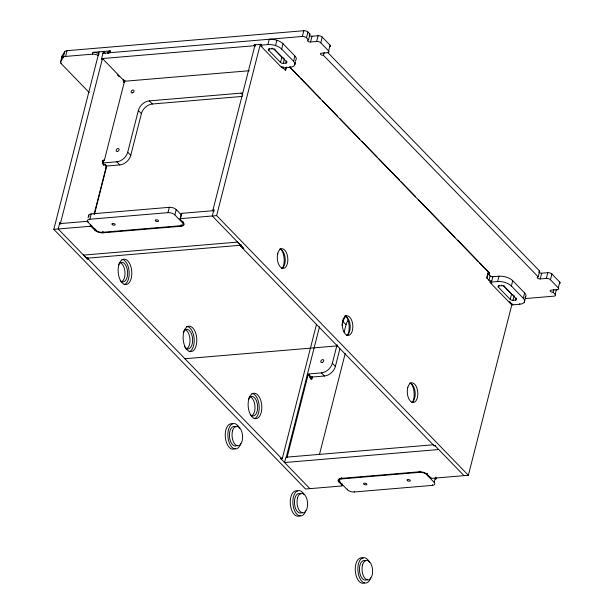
<?xml version="1.0" encoding="UTF-8"?>
<svg xmlns="http://www.w3.org/2000/svg" width="614" height="614" viewBox="0 0 614 614"><rect width="100%" height="100%" fill="white"/><g stroke="black" fill="none" stroke-linecap="round" stroke-linejoin="round"><path stroke-width="0.92" d="M89.207 92.53L61.185 63.626A5.165 2.387 14.3 0 1 60.671 61.669L62.137 55.92L64.716 51.706A5.165 2.387 14.3 0 1 67.049 50.686L303.815 30.715A3.101 1.428 14.3 0 1 307.944 32.058L309.97 34.154L308.504 39.895A2.065 0.952 14.3 0 0 307.775 41.092A2.065 0.952 14.3 0 0 310.531 41.99L316.624 41.476A3.101 1.428 14.3 0 1 320.761 42.819L328.613 50.924A3.101 1.428 14.3 0 1 327.515 52.712L321.421 53.218A2.065 0.952 14.3 0 0 320.692 54.416A2.065 0.952 14.3 0 0 323.448 55.314L538.202 276.853A2.065 0.952 14.3 0 0 537.473 278.042A2.065 0.952 14.3 0 0 540.228 278.94L546.322 278.426A3.101 1.428 14.3 0 1 550.451 279.777L558.303 287.874A3.101 1.428 14.3 0 1 557.213 289.662L551.119 290.176A2.065 0.952 14.3 0 0 550.39 291.366A2.065 0.952 14.3 0 0 553.145 292.264L555.171 294.352A3.101 1.428 14.3 0 1 554.074 296.14L525.5 298.55M61.185 63.626L61.369 62.904M60.671 61.669L63.25 57.455L64.716 51.706M63.25 57.455A5.165 2.387 14.3 0 1 65.583 56.427L67.049 50.686M65.583 56.427L92.514 54.162L92.967 52.382L110.382 50.916L109.929 52.689A5.165 2.387 14.3 0 0 107.957 53.318M342.512 484.039L342.167 485.367A1.036 0.476 14.3 0 1 341.806 485.966L305.549 489.02L53.825 229.337L99.061 51.868M102.239 161.114A2.065 1.098 85.2 0 1 102.431 160.975L104.127 160.492A1.036 0.553 85.2 0 0 104.434 160.016L124.281 82.146A1.036 0.553 85.2 0 0 124.005 80.733L102.983 59.051A1.036 0.553 85.2 0 0 102.246 59.412L60.633 222.69L59.765 222.759L58.176 228.976L87.303 259.016L88.17 258.947L281.649 458.535A1.036 0.553 85.2 0 0 282.386 458.174L316.509 324.307M102.246 59.412L101.379 59.489L103.413 51.499L105.408 53.564M88.078 217.824L88.754 215.161M123.36 79.92L123.13 80.81L124.005 80.733M104.649 164.851L102.83 162.963L103.536 160.185M182.703 221.731L182.442 222.728A5.165 2.387 14.3 0 1 180.623 225.714L102.507 232.299A5.165 2.387 14.3 0 1 95.623 230.058L88.025 222.214L88.193 221.554M123.429 80.994A1.289 0.599 14.3 0 0 124.726 81.209L124.98 80.35M88.025 222.214A5.165 2.387 14.3 0 1 89.844 219.236L91.202 213.91L169.318 207.325A5.165 2.387 14.3 0 1 176.203 209.574L181.429 214.961M53.825 229.337L90.081 226.282L90.534 224.509M94.142 214.194L106.46 165.88M94.456 214.225L106.514 166.916A1.036 0.553 85.2 0 0 106.23 165.504L105.339 164.59A1.036 0.553 85.2 0 0 104.917 164.475L103.428 164.859M183.486 221.992L183.317 222.659A6.194 2.863 14.3 0 1 181.13 226.236L103.014 232.821A6.194 2.863 14.3 0 1 94.748 230.127L91.455 226.735L91.793 225.399M94.748 230.127L95.086 228.799M95.623 230.058L95.792 229.39M102.507 232.299L102.676 231.631M103.014 232.821L103.267 231.823M102.83 162.963L116.76 161.789A10.323 7.322 -44.1 0 0 127.727 152.188L138.357 110.482A10.323 7.322 -44.1 0 1 149.325 100.873L240.995 93.136A10.323 7.322 -44.1 0 1 242.538 93.151M105.869 166.102L119.799 164.928A10.323 7.322 -44.1 0 0 130.767 155.319L141.397 113.613A10.323 7.322 -44.1 0 1 152.364 104.004L242.123 96.436M89.844 219.236L167.96 212.651L169.318 207.325M182.442 222.728L174.852 214.892L176.203 209.574M183.317 222.659L180.025 219.259L181.383 213.941A1.036 0.476 14.3 0 1 181.744 213.342L213.649 210.648M180.025 219.259A1.036 0.476 14.3 0 1 180.386 218.668L181.744 213.342M180.623 225.714L180.792 225.046M181.13 226.236L181.468 224.901M101.602 58.599L253.973 45.751L254.204 44.86L261.165 44.277L260.942 45.16A1.036 0.476 14.3 0 0 260.574 45.758L281.596 67.44A1.036 0.476 14.3 0 0 282.97 67.893L289.938 67.302A10.323 4.766 14.3 0 0 293.584 61.346L294.935 56.02L283.039 43.74A10.323 4.766 14.3 0 0 269.262 39.25L267.904 44.576L260.942 45.16M213.235 211.193A1.036 0.553 85.2 0 1 213.004 209.834L255.071 44.791M213.004 209.834L213.872 209.765L212.291 215.974L243.804 248.486M512.022 304.03L468.367 475.29L216.642 215.606L260.298 44.346M260.574 45.758L260.804 44.876A1.036 0.476 14.3 0 1 261.165 44.277M286.784 61.27L286.615 61.93A2.065 0.952 14.3 0 1 285.886 63.127L283.277 63.342A2.065 0.952 14.3 0 1 280.521 62.444L268.617 50.171L268.955 48.836M268.617 50.171A2.065 0.952 14.3 0 1 269.346 48.974L269.515 48.314M269.346 48.974L271.956 48.759L272.125 48.092M275.548 45.589L276.906 40.263M286.615 61.93L274.711 49.657L274.88 48.99M293.584 61.346L281.68 49.066L283.039 43.74M280.521 62.444L281.88 57.125L273.944 48.936M281.596 67.44L281.826 66.558M283.277 63.342L284.459 58.683M282.97 67.893L283.2 67.003M285.886 63.127L286.393 61.131M285.364 70.211L286.047 67.548M286.523 66.926L285.617 70.472L282.286 67.033M289.938 67.302L290.107 66.642M294.927 64.378L295.603 61.722M102.96 53.28L302.349 36.464L303.815 30.715M308.504 39.895L306.478 37.807L307.944 32.058M310.531 41.99L311.996 36.241L318.09 35.727A3.101 1.428 14.3 0 1 322.227 37.078L330.071 45.175A3.101 1.428 14.3 0 1 330.01 46.687M316.624 41.476L318.09 35.727M320.761 42.819L322.227 37.078M323.448 55.314L324.184 52.436M328.613 50.924L330.071 45.175M286.523 457.737A1.036 0.553 85.2 0 1 286.416 456.578L307.223 374.947A1.036 0.553 85.2 0 1 307.959 374.578L308.827 374.502L309.717 375.423A1.036 0.553 85.2 0 1 310.009 376.052L310.323 377.633A2.065 1.098 85.2 0 0 311.735 379.122A2.065 1.098 85.2 0 0 312.419 376.697M319.503 326.771L307.453 374.056L321.383 372.882A10.323 7.322 -44.1 0 0 332.351 363.273L337.078 344.738M287.298 457.392A1.036 0.553 85.2 0 1 287.291 456.509L308.098 374.87A1.036 0.553 85.2 0 1 308.827 374.502M342.036 325.274L342.98 321.567A10.323 7.322 -44.1 0 1 346.357 315.811M310.492 377.188L324.422 376.014A10.323 7.322 -44.1 0 0 335.39 366.404L339.88 348.798M344.132 332.12L346.02 324.706A10.323 7.322 -44.1 0 1 348.031 320.546M319.457 454.537L345.229 353.418M342.167 485.367L338.882 481.975L339.22 480.639M339.304 480.309L339.726 478.644M435.272 478.083L434.175 482.412A5.165 2.387 14.3 0 1 432.348 485.39L354.232 491.983A5.165 2.387 14.3 0 1 347.347 489.734L339.749 481.898L339.918 481.23M338.882 481.975A6.194 2.863 14.3 0 1 341.062 478.398L341.231 477.73M339.749 481.898A5.165 2.387 14.3 0 1 341.568 478.92L341.821 477.922M347.347 489.734L347.516 489.074M354.232 491.983L354.401 491.315M341.062 478.398L419.185 471.805L419.354 471.145M341.568 478.92L419.692 472.327L419.945 471.329M434.175 482.412L426.576 474.576L426.914 473.248M468.367 475.29L432.118 478.344A1.036 0.476 14.3 0 1 430.736 477.899L427.444 474.499L427.613 473.839M430.736 477.899L430.905 477.231M432.348 485.39L432.525 484.73M486.948 278.165L488.422 272.816A3.101 1.428 14.3 0 0 489.604 272.439M488.084 273.729L490.11 275.824L488.974 280.26A2.065 0.952 14.3 0 0 491.73 281.158L492.865 276.722L498.959 276.208A10.323 4.766 14.3 0 1 512.728 280.698L524.632 292.978A10.323 4.766 14.3 0 1 524.985 297.637M524.632 292.978L523.274 298.297A10.323 4.766 14.3 0 1 519.636 304.26L512.667 304.843A1.036 0.476 14.3 0 1 511.293 304.398L490.271 282.709L490.494 281.826A1.036 0.476 14.3 0 1 490.862 281.227L491.73 281.158M490.271 282.709A1.036 0.476 14.3 0 1 490.632 282.118L490.862 281.227M490.632 282.118L497.601 281.527L498.959 276.208M516.481 298.22L516.313 298.888A2.065 0.952 14.3 0 1 515.583 300.077L512.966 300.3A2.065 0.952 14.3 0 1 510.211 299.402L498.315 287.122L498.652 285.786M498.315 287.122A2.065 0.952 14.3 0 1 499.044 285.932L499.213 285.264M499.044 285.932L501.653 285.71L501.822 285.042M516.313 298.888L504.409 286.608L504.578 285.94M523.274 298.297L511.37 286.017L512.728 280.698M510.211 299.402L511.569 294.075L503.634 285.886M511.293 304.398L511.516 303.508M512.966 300.3L514.156 295.641M512.667 304.843L512.897 303.961M515.583 300.077L516.09 298.082M519.636 304.26L519.805 303.592M524.31 302.211L525.661 296.884M538.202 276.853L539.668 271.104L327.584 52.32M540.228 278.94L541.694 273.192L547.788 272.677A3.101 1.428 14.3 0 1 551.917 274.028L559.768 282.125A3.101 1.428 14.3 0 1 559.707 283.637M546.322 278.426L547.788 272.677M550.451 279.777L551.917 274.028M553.145 292.264L553.874 289.394M555.171 294.352L556.422 289.432M558.303 287.874L559.768 282.125M102.845 160.768L104.127 160.492M103.336 164.951L104.917 164.475M102.983 59.051L102.108 59.121A1.036 0.553 85.2 0 0 101.379 59.489M124.749 81.24L249.368 70.725M123.414 82.215L124.281 82.146M104.434 160.016L103.559 160.093A1.036 0.553 85.2 0 1 103.459 160.354M105.339 164.59L104.472 164.659A1.036 0.553 85.2 0 0 104.05 164.552M105.362 165.58L106.23 165.504M105.639 166.993L106.514 166.916M59.535 223.649L87.687 221.278M180.386 218.668L216.642 215.606M83.504 255.102L237.618 242.1M240.258 244.679A1.036 0.553 85.2 0 0 240.542 246.091L241.409 246.022A1.036 0.553 85.2 0 1 241.118 244.694M184.914 358.737L337.286 345.889M307.223 374.947L308.098 374.87M308.85 375.499L309.717 375.423M309.249 376.113L310.009 376.052M309.563 377.694L310.323 377.633M286.416 456.578L287.291 456.509M433.392 444.766L285.94 457.207L284.581 462.526L438.695 449.532M282.386 458.174L281.511 458.244A1.036 0.553 85.2 0 1 280.782 458.612L309.901 488.652M280.782 458.612L281.649 458.535M240.542 246.091L434.021 445.687L434.896 445.611A1.036 0.553 85.2 0 0 435.602 445.327M289.869 67.01L299.187 76.627M300.522 78.001L320.493 98.608M322.496 100.665L337.807 116.46M339.803 118.525L359.781 139.132M361.776 141.189L377.088 156.992M379.084 159.049L399.729 180.339M401.057 181.713L415.709 196.825M418.372 199.573L439.01 220.863M440.345 222.237L454.989 237.349M457.653 240.097L478.291 261.395M479.626 262.769L488.284 271.695L486.695 277.904L491.814 283.177M289.67 67.103L489.066 272.8A3.101 1.428 14.3 0 1 487.969 274.588M260.804 44.876L262.117 46.227M509.543 301.474L510.863 302.832M240.995 93.136L242.814 95.024M149.325 100.873L152.364 104.004M117.259 74.755L119.216 76.773M138.357 110.482L141.397 113.613M342.98 321.567L346.02 324.706M434.896 445.611L464.015 475.658M237.395 242.116L240.435 245.255L86.758 258.218L83.719 255.079M241.195 246.037L243.581 248.501M127.727 152.188L130.767 155.319M332.351 363.273L335.39 366.404M116.76 161.789L119.799 164.928M321.383 372.882L324.422 376.014M214.109 211.124A1.036 0.553 85.2 0 1 213.872 209.765M279.654 248.977A9.832 5.234 85.2 0 1 285.172 258.31A9.832 5.234 85.2 0 1 281.319 268.471M280.69 248.647A12.764 6.8 85.2 0 1 282.593 268.218M344.654 316.033A9.832 5.234 85.2 0 1 350.172 325.359A9.832 5.234 85.2 0 1 346.319 335.528M345.69 315.703A12.764 6.8 85.2 0 1 347.593 335.275M434.735 445.396A1.036 0.553 85.2 0 1 434.021 445.687M409.653 383.09A9.832 5.234 85.2 0 1 415.118 391.909A9.832 5.234 85.2 0 1 411.841 402.377M410.689 382.76A12.764 6.8 85.2 0 1 412.593 402.331M435.74 477.324A5.165 2.387 14.3 0 1 435.679 479.442M419.692 472.327A5.165 2.387 14.3 0 1 426.576 474.576M419.185 471.805A6.194 2.863 14.3 0 1 427.444 474.499M492.865 276.722A2.065 0.952 14.3 0 1 490.11 275.824M497.601 281.527A10.323 4.766 14.3 0 1 511.37 286.017M501.653 285.71A2.065 0.952 14.3 0 1 504.409 286.608M512.989 294.827A2.065 0.952 14.3 0 1 511.569 294.075M88.992 216.412A5.165 2.387 14.3 0 1 91.202 213.91M167.96 212.651A5.165 2.387 14.3 0 1 174.852 214.892M90.081 226.282A1.036 0.476 14.3 0 1 91.455 226.735M283.338 68.123A2.065 0.952 14.3 0 1 283.2 67.256M267.904 44.576A10.323 4.766 14.3 0 1 281.68 49.066M294.935 56.02A10.323 4.766 14.3 0 1 295.288 60.686M271.956 48.759A2.065 0.952 14.3 0 1 274.711 49.657M283.392 57.9A2.065 0.952 14.3 0 1 281.88 57.125M253.973 45.751A1.036 0.476 14.3 0 1 255.301 46.15M254.204 44.86A1.036 0.476 14.3 0 1 255.531 45.267M124.335 80.304A1.289 0.599 14.3 0 1 123.66 80.104M237.104 445.434A9.832 5.234 85.2 0 1 229.467 436.278A9.832 5.234 85.2 0 1 235.953 427.029M235.2 448.389A12.764 6.8 85.2 0 1 225.399 437.744A12.764 6.8 85.2 0 1 232.399 423.89M240.703 443.661A12.764 6.8 85.2 0 1 230.81 445.833A12.764 6.8 85.2 0 1 229.475 426.991A12.764 6.8 85.2 0 1 239.621 428.418M302.103 512.49A9.832 5.234 85.2 0 1 294.467 503.334A9.832 5.234 85.2 0 1 300.96 494.078M300.2 515.445A12.764 6.8 85.2 0 1 290.399 504.8A12.764 6.8 85.2 0 1 297.399 490.939M305.703 510.718A12.764 6.8 85.2 0 1 296.002 513.15A12.764 6.8 85.2 0 1 294.198 494.638A12.764 6.8 85.2 0 1 304.13 494.531M367.571 579.14A9.832 5.234 85.2 0 1 359.551 571.358A9.832 5.234 85.2 0 1 365.46 560.858M364.555 582.893A12.764 6.8 85.2 0 1 355.291 570.567A12.764 6.8 85.2 0 1 363.066 558.249M370.702 577.766A12.764 6.8 85.2 0 1 360.809 579.938A12.764 6.8 85.2 0 1 359.474 561.104A12.764 6.8 85.2 0 1 369.62 562.531M311.996 36.241A2.065 0.952 14.3 0 1 309.157 35.251M309.287 34.338A2.065 0.952 14.3 0 1 309.97 34.154M92.514 54.162A5.165 2.387 14.3 0 1 98.532 55.697M92.967 52.382A5.165 2.387 14.3 0 1 99.322 54.162M108.033 53.165A5.165 2.387 14.3 0 1 110.382 50.916M62.329 57.486A5.165 2.387 14.3 0 1 62.137 55.92M302.349 36.464A3.101 1.428 14.3 0 1 306.478 37.807M541.694 273.192A2.065 0.952 14.3 0 1 538.785 272.102M538.977 271.288A2.065 0.952 14.3 0 1 539.668 271.104M557.036 289.501A3.101 1.428 14.3 0 1 556.568 290.123M60.87 224.049A1.036 0.553 85.2 0 1 60.633 222.69M59.995 224.118A1.036 0.553 85.2 0 1 59.765 222.759M104.096 164.89A2.065 1.098 85.2 0 1 102.661 163.408A2.065 1.098 85.2 0 1 103.305 160.899M311.528 376.674A2.065 1.098 85.2 0 1 310.937 379.16M88.17 258.947A1.036 0.553 85.2 0 1 87.894 257.535M87.303 259.016A1.036 0.553 85.2 0 1 87.019 257.604M248.309 399.062A9.832 5.234 85.2 0 1 255.37 398.785A9.832 5.234 85.2 0 1 256.959 411.91A9.832 5.234 85.2 0 1 250.205 414.627M249.445 396.598A9.832 5.234 85.2 0 1 254.91 405.424A9.832 5.234 85.2 0 1 251.633 415.885M251.963 393.459A12.764 6.8 85.2 0 1 259.131 405.57A12.764 6.8 85.2 0 1 254.135 418.756M183.31 332.005A9.832 5.234 85.2 0 1 190.624 332.136A9.832 5.234 85.2 0 1 191.614 345.782A9.832 5.234 85.2 0 1 184.361 346.526M184.446 329.541A9.832 5.234 85.2 0 1 189.964 338.874A9.832 5.234 85.2 0 1 186.111 349.036M186.272 326.402A12.764 6.8 85.2 0 1 194.062 337.869A12.764 6.8 85.2 0 1 189.135 351.707M118.663 264.327A9.832 5.234 85.2 0 1 125.647 265.118A9.832 5.234 85.2 0 1 126.875 278.058A9.832 5.234 85.2 0 1 120.206 280.514M119.446 262.493A9.832 5.234 85.2 0 1 124.964 271.818A9.832 5.234 85.2 0 1 121.112 281.979M121.963 259.354A12.764 6.8 85.2 0 1 129.124 271.465A12.764 6.8 85.2 0 1 124.135 284.65M322.273 362.467A1.704 1.205 -44.1 0 0 323.54 359.965A1.704 1.205 -44.1 0 0 320.968 360.825A1.704 1.205 -44.1 0 0 322.273 362.467M277.843 253.191A9.832 5.234 85.2 0 0 282.87 268.349A9.832 5.234 85.2 0 0 286.984 254.119A9.832 5.234 85.2 0 0 277.843 253.191M342.842 320.239A9.832 5.234 85.2 0 0 347.869 335.397A9.832 5.234 85.2 0 0 351.983 321.176A9.832 5.234 85.2 0 0 342.842 320.239M407.842 387.296A9.832 5.234 85.2 0 0 412.869 402.454A9.832 5.234 85.2 0 0 416.983 388.232A9.832 5.234 85.2 0 0 407.842 387.296M407.627 480.747A1.704 0.783 14.3 0 0 410.305 480.777A1.704 0.783 14.3 0 0 408.072 479.457A1.704 0.783 14.3 0 0 407.627 480.747M364.209 484.408A1.704 0.783 14.3 0 0 366.896 484.438A1.704 0.783 14.3 0 0 364.655 483.118A1.704 0.783 14.3 0 0 364.209 484.408M155.895 221.063A1.704 0.783 14.3 0 0 158.581 221.094A1.704 0.783 14.3 0 0 156.34 219.774A1.704 0.783 14.3 0 0 155.895 221.063M112.485 224.724A1.704 0.783 14.3 0 0 115.171 224.755A1.704 0.783 14.3 0 0 112.93 223.435A1.704 0.783 14.3 0 0 112.485 224.724M132.578 92.814A1.704 1.205 -44.1 0 0 133.844 90.312A1.704 1.205 -44.1 0 0 131.273 91.171A1.704 1.205 -44.1 0 0 132.578 92.814M117.65 151.382A1.704 1.205 -44.1 0 0 118.916 148.872A1.704 1.205 -44.1 0 0 116.345 149.732A1.704 1.205 -44.1 0 0 117.65 151.382M232.606 430.66A9.832 5.234 85.2 0 0 237.633 445.818A9.832 5.234 85.2 0 0 241.747 431.596A9.832 5.234 85.2 0 0 232.606 430.66M297.606 497.716A9.832 5.234 85.2 0 0 302.633 512.867A9.832 5.234 85.2 0 0 306.747 498.645A9.832 5.234 85.2 0 0 297.606 497.716M362.605 564.765A9.832 5.234 85.2 0 0 367.632 579.923A9.832 5.234 85.2 0 0 371.746 565.701A9.832 5.234 85.2 0 0 362.605 564.765M248.847 398.993A12.764 6.8 85.2 0 0 255.363 418.664A12.764 6.8 85.2 0 0 260.704 400.205A12.764 6.8 85.2 0 0 248.847 398.993M183.847 331.936A12.764 6.8 85.2 0 0 190.363 351.607A12.764 6.8 85.2 0 0 195.705 333.149A12.764 6.8 85.2 0 0 183.847 331.936M118.847 264.88A12.764 6.8 85.2 0 0 125.363 284.551A12.764 6.8 85.2 0 0 130.705 266.092A12.764 6.8 85.2 0 0 118.847 264.88"/></g></svg>
